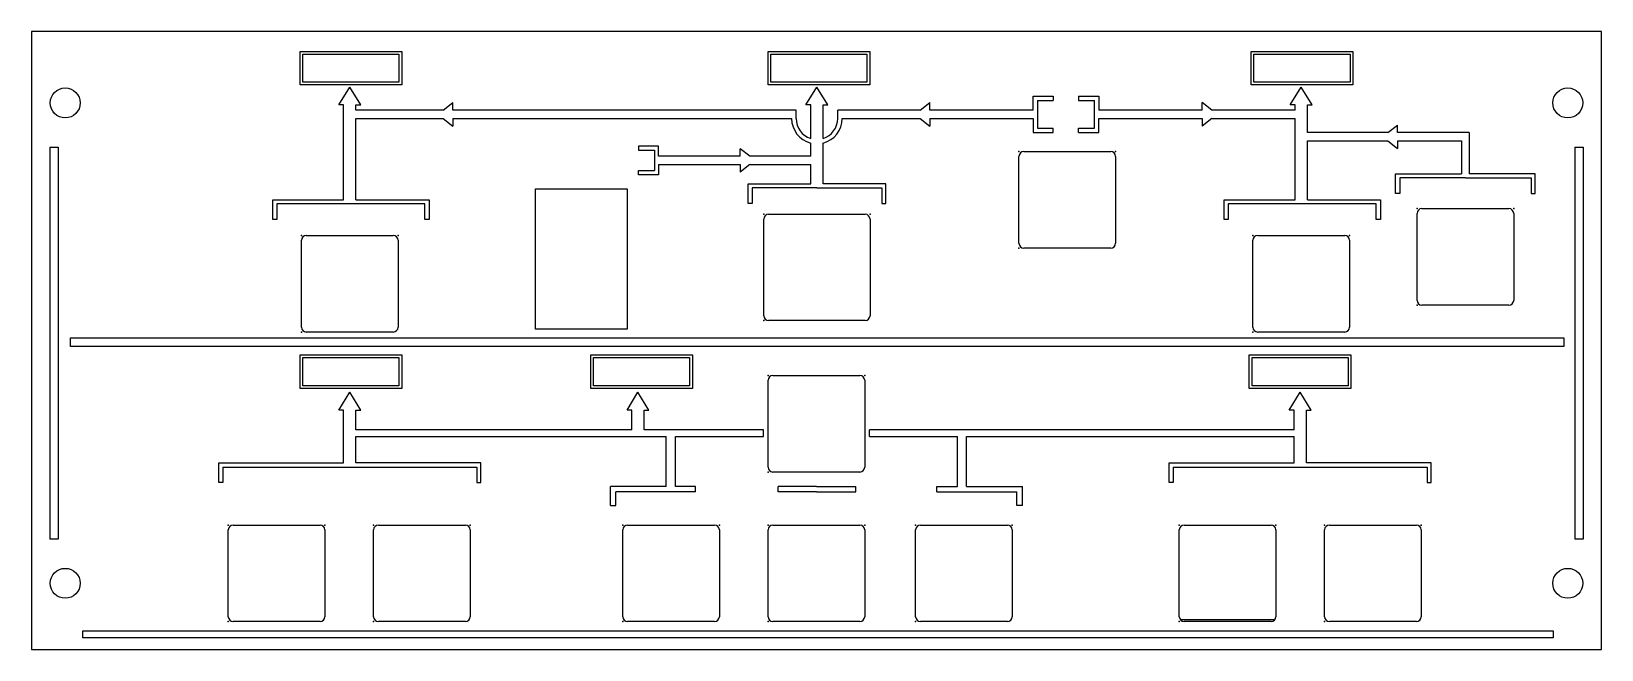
# Model space of a CAD drawing. Header units: centimetres. Extents: x 236.4 to 268.9, y 171.1 to 183.9.
import ezdxf

# ---------------------------------------------------------------- set-up
doc = ezdxf.new("R2010")
doc.units = ezdxf.units.CM
doc.header["$MEASUREMENT"] = 0
doc.layers.add('HYD_Fuel v11_0', color=7, linetype='Continuous')

msp = doc.modelspace()

# ---------------------------------------------------------------- linework, layer by layer
at = {"layer": 'HYD_Fuel v11_0'}
for p, q in [((236.403, 183.882), (236.403, 171.082)), ((268.903, 183.882), (236.403, 183.882)), ((268.903, 171.082), (268.903, 183.882)), ((241.964, 183.468), (244.067, 183.468)), ((241.964, 182.773), (241.964, 183.468)), ((242.021, 183.41), (244.01, 183.41)), ((242.021, 182.83), (242.021, 183.41)), ((244.01, 183.41), (244.01, 182.83)), ((244.067, 183.468), (244.067, 182.773)), ((251.652, 183.468), (253.756, 183.468)), ((251.652, 182.773), (251.652, 183.468)), ((251.71, 183.41), (253.698, 183.41)), ((251.71, 182.83), (251.71, 183.41)), ((253.698, 183.41), (253.698, 182.83)), ((253.756, 183.468), (253.756, 182.773)), ((261.651, 183.468), (263.754, 183.468)), ((261.651, 182.773), (261.651, 183.468)), ((261.708, 183.41), (263.697, 183.41)), ((261.708, 182.83), (261.708, 183.41)), ((263.697, 183.41), (263.697, 182.83)), ((263.754, 183.468), (263.754, 182.773)), ((244.067, 182.773), (241.964, 182.773)), ((244.01, 182.83), (242.021, 182.83)), ((242.765, 182.36), (242.992, 182.728)), ((243.219, 182.36), (242.992, 182.728)), ((253.756, 182.773), (251.652, 182.773)), ((253.698, 182.83), (251.71, 182.83)), ((252.434, 182.36), (252.661, 182.728)), ((252.888, 182.36), (252.661, 182.728)), ((263.754, 182.773), (261.651, 182.773)), ((263.697, 182.83), (261.708, 182.83)), ((262.458, 182.36), (262.685, 182.728)), ((262.912, 182.36), (262.685, 182.728)), ((242.864, 182.36), (242.765, 182.36)), ((242.864, 180.393), (242.864, 182.36)), ((243.12, 182.36), (243.219, 182.36)), ((243.12, 182.251), (243.12, 182.36)), ((244.927, 182.251), (245.125, 182.407)), ((245.125, 182.251), (245.125, 182.407)), ((252.533, 182.36), (252.434, 182.36)), ((252.533, 181.667), (252.533, 182.36)), ((252.789, 182.36), (252.888, 182.36)), ((252.789, 181.667), (252.789, 182.36)), ((254.802, 182.251), (255.001, 182.407)), ((255.001, 182.251), (255.001, 182.407)), ((257.137, 182.251), (257.137, 182.54)), ((257.137, 182.54), (257.552, 182.54)), ((257.227, 182.45), (257.227, 181.879)), ((257.227, 182.45), (257.552, 182.45)), ((257.552, 182.54), (257.552, 182.45)), ((258.079, 182.54), (258.079, 182.45)), ((258.079, 182.54), (258.498, 182.54)), ((258.079, 182.45), (258.408, 182.45)), ((258.408, 181.879), (258.408, 182.45)), ((258.498, 182.54), (258.498, 182.251)), ((260.635, 182.251), (260.635, 182.407)), ((260.833, 182.251), (260.635, 182.407)), ((262.557, 182.36), (262.458, 182.36)), ((262.557, 182.251), (262.557, 182.36)), ((262.813, 182.36), (262.912, 182.36)), ((262.813, 181.787), (262.813, 182.36)), ((244.927, 182.251), (243.12, 182.251)), ((243.12, 180.393), (243.12, 182.078)), ((243.12, 182.078), (244.927, 182.078)), ((244.927, 182.078), (245.125, 181.922)), ((252.23, 182.251), (245.125, 182.251)), ((245.125, 182.078), (245.125, 181.922)), ((245.125, 182.078), (252.139, 182.078)), ((252.23, 182.078), (252.23, 182.251)), ((254.802, 182.251), (253.092, 182.251)), ((253.092, 182.078), (253.092, 182.251)), ((253.184, 182.078), (254.802, 182.078)), ((254.802, 182.078), (255.001, 181.922)), ((257.137, 182.251), (255.001, 182.251)), ((255.001, 182.078), (255.001, 181.922)), ((255.001, 182.078), (257.137, 182.078)), ((257.137, 182.078), (257.137, 181.789)), ((260.635, 182.251), (258.498, 182.251)), ((258.498, 181.789), (258.498, 182.078)), ((258.498, 182.078), (260.635, 182.078)), ((260.635, 182.078), (260.635, 181.922)), ((260.833, 182.078), (260.635, 181.922)), ((262.557, 182.251), (260.833, 182.251)), ((260.833, 182.078), (262.557, 182.078)), ((262.557, 180.393), (262.557, 182.078)), ((257.137, 181.789), (257.552, 181.789)), ((257.227, 181.879), (257.552, 181.879)), ((257.552, 181.789), (257.552, 181.879)), ((258.079, 181.789), (258.079, 181.879)), ((258.079, 181.879), (258.408, 181.879)), ((258.079, 181.789), (258.498, 181.789)), ((264.48, 181.787), (262.813, 181.787)), ((264.48, 181.787), (264.678, 181.944)), ((264.678, 181.787), (264.678, 181.944)), ((266.162, 181.787), (264.678, 181.787)), ((266.162, 181.787), (266.162, 180.93)), ((236.782, 181.484), (236.959, 181.484)), ((236.782, 181.484), (236.782, 173.371)), ((236.959, 181.484), (236.959, 173.371)), ((249.382, 181.507), (248.966, 181.507)), ((248.966, 181.507), (248.966, 181.42)), ((248.966, 181.42), (249.302, 181.42)), ((249.302, 181.42), (249.302, 181)), ((249.382, 181.296), (249.382, 181.507)), ((251.073, 181.296), (251.073, 181.452)), ((251.272, 181.296), (251.073, 181.452)), ((252.533, 181.296), (252.533, 181.572)), ((252.789, 180.729), (252.789, 181.572)), ((256.944, 181.395), (258.744, 181.395)), ((262.813, 180.393), (262.813, 181.615)), ((262.813, 181.615), (264.48, 181.615)), ((264.48, 181.615), (264.678, 181.458)), ((264.678, 181.615), (264.678, 181.458)), ((264.678, 181.615), (266.002, 181.615)), ((266.002, 181.615), (266.002, 180.93)), ((268.347, 181.484), (268.523, 181.484)), ((268.347, 181.484), (268.347, 173.371)), ((268.523, 181.484), (268.523, 173.371)), ((251.073, 181.296), (249.382, 181.296)), ((249.382, 181.124), (251.073, 181.124)), ((249.382, 181.124), (249.382, 180.912)), ((251.073, 181.124), (251.073, 180.967)), ((251.272, 181.124), (251.073, 180.967)), ((252.533, 181.296), (251.272, 181.296)), ((251.272, 181.124), (252.533, 181.124)), ((252.533, 180.729), (252.533, 181.124)), ((256.844, 179.495), (256.844, 181.295)), ((258.844, 181.295), (258.844, 179.495)), ((248.966, 180.912), (248.966, 181)), ((248.966, 181), (249.302, 181)), ((249.382, 180.912), (248.966, 180.912)), ((251.236, 180.322), (251.236, 180.729)), ((251.236, 180.729), (252.533, 180.729)), ((254.086, 180.729), (252.789, 180.729)), ((254.086, 180.322), (254.086, 180.729)), ((264.64, 180.524), (264.64, 180.93)), ((264.64, 180.93), (266.002, 180.93)), ((266.083, 180.847), (264.724, 180.847)), ((264.724, 180.847), (264.724, 180.524)), ((266.083, 180.847), (267.442, 180.847)), ((267.526, 180.93), (266.162, 180.93)), ((267.442, 180.847), (267.442, 180.524)), ((267.526, 180.524), (267.526, 180.93)), ((241.397, 179.986), (241.397, 180.393)), ((241.397, 180.393), (242.864, 180.393)), ((243.12, 180.393), (244.635, 180.393)), ((244.635, 180.393), (244.635, 179.986)), ((246.835, 180.62), (248.735, 180.62)), ((246.835, 177.72), (246.835, 180.62)), ((248.735, 180.62), (248.735, 177.72)), ((252.661, 180.645), (251.32, 180.645)), ((251.32, 180.645), (251.32, 180.322)), ((252.661, 180.645), (254.003, 180.645)), ((254.003, 180.645), (254.003, 180.322)), ((261.09, 179.986), (261.09, 180.393)), ((261.09, 180.393), (262.557, 180.393)), ((262.813, 180.393), (264.328, 180.393)), ((264.328, 180.393), (264.328, 179.986)), ((264.724, 180.524), (264.64, 180.524)), ((267.442, 180.524), (267.526, 180.524)), ((244.546, 180.309), (241.48, 180.309)), ((241.48, 180.309), (241.48, 179.986)), ((244.546, 179.986), (244.546, 180.309)), ((251.32, 180.322), (251.236, 180.322)), ((251.661, 180.096), (253.661, 180.096)), ((254.003, 180.322), (254.086, 180.322)), ((264.239, 180.309), (261.173, 180.309)), ((261.173, 180.309), (261.173, 179.986)), ((264.239, 179.986), (264.239, 180.309)), ((265.083, 178.313), (265.083, 180.113)), ((265.183, 180.213), (266.983, 180.213)), ((267.083, 180.113), (267.083, 178.313)), ((241.48, 179.986), (241.397, 179.986)), ((244.635, 179.986), (244.546, 179.986)), ((251.561, 177.996), (251.561, 179.996)), ((253.761, 179.996), (253.761, 177.996)), ((261.173, 179.986), (261.09, 179.986)), ((264.328, 179.986), (264.239, 179.986)), ((241.992, 177.758), (241.992, 179.558)), ((242.092, 179.658), (243.892, 179.658)), ((243.992, 179.558), (243.992, 177.758)), ((261.685, 177.758), (261.685, 179.558)), ((261.785, 179.658), (263.585, 179.658)), ((263.685, 179.558), (263.685, 177.758)), ((258.744, 179.395), (256.944, 179.395)), ((266.983, 178.213), (265.183, 178.213)), ((253.661, 177.896), (251.661, 177.896)), ((237.213, 177.54), (268.123, 177.54)), ((237.213, 177.355), (237.213, 177.54)), ((243.892, 177.658), (242.092, 177.658)), ((248.735, 177.72), (246.835, 177.72)), ((263.585, 177.658), (261.785, 177.658)), ((268.123, 177.54), (268.123, 177.355)), ((268.123, 177.355), (237.213, 177.355)), ((241.964, 177.184), (244.067, 177.184)), ((241.964, 176.489), (241.964, 177.184)), ((242.021, 177.127), (244.01, 177.127)), ((242.021, 176.546), (242.021, 177.127)), ((244.01, 177.127), (244.01, 176.546)), ((244.067, 177.184), (244.067, 176.489)), ((247.981, 177.184), (250.084, 177.184)), ((247.981, 176.489), (247.981, 177.184)), ((248.039, 177.127), (250.027, 177.127)), ((248.039, 176.546), (248.039, 177.127)), ((250.027, 177.127), (250.027, 176.546)), ((250.084, 177.184), (250.084, 176.489)), ((261.61, 177.184), (263.713, 177.184)), ((261.61, 176.489), (261.61, 177.184)), ((261.667, 177.127), (263.655, 177.127)), ((261.667, 176.546), (261.667, 177.127)), ((263.655, 177.127), (263.655, 176.546)), ((263.713, 177.184), (263.713, 176.489)), ((244.067, 176.489), (241.964, 176.489)), ((244.01, 176.546), (242.021, 176.546)), ((250.084, 176.489), (247.981, 176.489)), ((250.027, 176.546), (248.039, 176.546)), ((251.65, 174.859), (251.65, 176.659)), ((251.75, 176.759), (253.55, 176.759)), ((253.65, 176.659), (253.65, 174.859)), ((263.713, 176.489), (261.61, 176.489)), ((263.655, 176.546), (261.667, 176.546)), ((242.765, 176.043), (242.992, 176.41)), ((243.219, 176.043), (242.992, 176.41)), ((248.731, 176.043), (248.958, 176.41)), ((249.185, 176.043), (248.958, 176.41)), ((262.438, 176.043), (262.665, 176.41)), ((262.892, 176.043), (262.665, 176.41)), ((242.864, 176.043), (242.765, 176.043)), ((242.864, 174.946), (242.864, 176.043)), ((243.12, 176.043), (243.219, 176.043)), ((243.12, 175.636), (243.12, 176.043)), ((248.83, 176.043), (248.731, 176.043)), ((248.83, 175.636), (248.83, 176.043)), ((249.086, 176.043), (249.185, 176.043)), ((249.086, 175.636), (249.086, 176.043)), ((262.537, 176.043), (262.438, 176.043)), ((262.537, 175.636), (262.537, 176.043)), ((262.793, 176.043), (262.892, 176.043)), ((262.793, 174.946), (262.793, 176.043)), ((248.83, 175.636), (243.12, 175.636)), ((251.554, 175.636), (249.086, 175.636)), ((251.554, 175.494), (251.554, 175.636)), ((262.537, 175.636), (253.751, 175.636)), ((253.751, 175.494), (253.751, 175.636)), ((243.12, 174.946), (243.12, 175.494)), ((243.12, 175.494), (249.54, 175.494)), ((249.54, 174.461), (249.54, 175.494)), ((249.732, 174.461), (249.732, 175.494)), ((249.732, 175.494), (251.554, 175.494)), ((253.751, 175.494), (255.568, 175.494)), ((255.568, 174.461), (255.568, 175.494)), ((255.76, 174.461), (255.76, 175.494)), ((255.76, 175.494), (262.537, 175.494)), ((262.537, 174.946), (262.537, 175.494)), ((240.281, 174.539), (240.281, 174.946)), ((240.281, 174.946), (242.864, 174.946)), ((240.364, 174.862), (240.364, 174.539)), ((240.364, 174.862), (245.62, 174.862)), ((245.704, 174.946), (243.12, 174.946)), ((245.62, 174.862), (245.62, 174.539)), ((245.704, 174.539), (245.704, 174.946)), ((259.953, 174.539), (259.953, 174.946)), ((259.953, 174.946), (262.537, 174.946)), ((260.037, 174.862), (260.037, 174.539)), ((260.037, 174.862), (265.293, 174.862)), ((265.376, 174.946), (262.793, 174.946)), ((265.293, 174.862), (265.293, 174.539)), ((265.376, 174.539), (265.376, 174.946)), ((240.364, 174.539), (240.281, 174.539)), ((245.62, 174.539), (245.704, 174.539)), ((253.55, 174.759), (251.75, 174.759)), ((260.037, 174.539), (259.953, 174.539)), ((265.293, 174.539), (265.376, 174.539)), ((248.386, 174.065), (248.386, 174.461)), ((249.54, 174.461), (248.386, 174.461)), ((248.498, 174.065), (248.498, 174.349)), ((250.145, 174.349), (248.498, 174.349)), ((250.145, 174.461), (249.732, 174.461)), ((250.145, 174.349), (250.145, 174.461)), ((252.65, 174.461), (251.857, 174.461)), ((251.857, 174.349), (251.857, 174.461)), ((252.65, 174.349), (251.857, 174.349)), ((252.65, 174.461), (253.47, 174.461)), ((252.65, 174.349), (253.47, 174.349)), ((253.47, 174.349), (253.47, 174.461)), ((255.147, 174.349), (255.147, 174.461)), ((255.147, 174.461), (255.568, 174.461)), ((255.147, 174.349), (256.802, 174.349)), ((255.76, 174.461), (256.914, 174.461)), ((256.802, 174.065), (256.802, 174.349)), ((256.914, 174.065), (256.914, 174.461)), ((248.386, 174.065), (248.498, 174.065)), ((256.914, 174.065), (256.802, 174.065)), ((240.478, 171.762), (240.478, 173.562)), ((240.578, 173.662), (242.378, 173.662)), ((242.478, 173.562), (242.478, 171.762)), ((243.486, 171.762), (243.486, 173.562)), ((243.586, 173.662), (245.386, 173.662)), ((245.486, 173.562), (245.486, 171.762)), ((248.642, 171.762), (248.642, 173.562)), ((248.742, 173.662), (250.542, 173.662)), ((250.642, 173.562), (250.642, 171.762)), ((251.65, 171.762), (251.65, 173.562)), ((251.75, 173.662), (253.55, 173.662)), ((253.65, 173.562), (253.65, 171.762)), ((254.705, 171.762), (254.705, 173.562)), ((254.805, 173.662), (256.605, 173.662)), ((256.705, 173.562), (256.705, 171.762)), ((260.162, 171.762), (260.162, 173.562)), ((260.262, 173.662), (262.062, 173.662)), ((262.162, 173.562), (262.162, 171.762)), ((263.17, 171.762), (263.17, 173.562)), ((263.27, 173.662), (265.07, 173.662)), ((265.17, 173.562), (265.17, 171.762)), ((236.959, 173.371), (236.782, 173.371)), ((268.523, 173.371), (268.347, 173.371)), ((242.378, 171.662), (240.578, 171.662)), ((245.386, 171.662), (243.586, 171.662)), ((250.542, 171.662), (248.742, 171.662)), ((253.55, 171.662), (251.75, 171.662)), ((256.605, 171.662), (254.805, 171.662)), ((262.134, 171.701), (260.19, 171.701)), ((262.062, 171.662), (260.262, 171.662)), ((265.07, 171.662), (263.27, 171.662)), ((237.465, 171.468), (267.901, 171.468)), ((237.465, 171.325), (237.465, 171.468)), ((267.901, 171.325), (237.465, 171.325)), ((267.901, 171.468), (267.901, 171.325)), ((236.403, 171.082), (268.903, 171.082))]:
    msp.add_line(p, q, dxfattribs=at)
for centre in [(237.103, 182.401), (268.203, 182.401), (237.103, 172.455), (268.203, 172.455)]:
    msp.add_circle(centre, 0.31, dxfattribs=at)
for centre, radius, start, end in [((252.661, 182.078), 0.523, 180, 255.8294), ((252.661, 182.078), 0.431, 180, 252.7289), ((252.661, 182.078), 0.431, 287.3024, 0), ((252.661, 182.078), 0.523, 284.1961, 0), ((256.944, 181.295), 0.1, 90, 180), ((258.744, 181.295), 0.1, 0, 90), ((251.661, 179.996), 0.1, 90, 180), ((253.661, 179.996), 0.1, 0, 90), ((265.183, 180.113), 0.1, 90, 180), ((266.983, 180.113), 0.1, 0, 90), ((242.092, 179.558), 0.1, 90, 180), ((243.892, 179.558), 0.1, 0, 90), ((256.944, 179.495), 0.1, 180, 270), ((258.744, 179.495), 0.1, 270, 0), ((261.785, 179.558), 0.1, 90, 180), ((263.585, 179.558), 0.1, 0, 90), ((265.183, 178.313), 0.1, 180, 270), ((266.983, 178.313), 0.1, 270, 0), ((251.661, 177.996), 0.1, 180, 270), ((253.661, 177.996), 0.1, 270, 0), ((242.092, 177.758), 0.1, 180, 270), ((243.892, 177.758), 0.1, 270, 0), ((261.785, 177.758), 0.1, 180, 270), ((263.585, 177.758), 0.1, 270, 0), ((251.75, 176.659), 0.1, 90, 180), ((253.55, 176.659), 0.1, 0, 90), ((251.75, 174.859), 0.1, 180, 270), ((253.55, 174.859), 0.1, 270, 0), ((240.578, 173.562), 0.1, 90, 180), ((242.378, 173.562), 0.1, 0, 90), ((243.586, 173.562), 0.1, 90, 180), ((245.386, 173.562), 0.1, 0, 90), ((248.742, 173.562), 0.1, 90, 180), ((250.542, 173.562), 0.1, 0, 90), ((251.75, 173.562), 0.1, 90, 180), ((253.55, 173.562), 0.1, 0, 90), ((254.805, 173.562), 0.1, 90, 180), ((256.605, 173.562), 0.1, 0, 90), ((260.262, 173.562), 0.1, 90, 180), ((262.062, 173.562), 0.1, 0, 90), ((263.27, 173.562), 0.1, 90, 180), ((265.07, 173.562), 0.1, 0, 90), ((240.578, 171.762), 0.1, 180, 270), ((242.378, 171.762), 0.1, 270, 0), ((243.586, 171.762), 0.1, 180, 270), ((245.386, 171.762), 0.1, 270, 0), ((248.742, 171.762), 0.1, 180, 270), ((250.542, 171.762), 0.1, 270, 0), ((251.75, 171.762), 0.1, 180, 270), ((253.55, 171.762), 0.1, 270, 0), ((254.805, 171.762), 0.1, 180, 270), ((256.605, 171.762), 0.1, 270, 0), ((260.262, 171.762), 0.1, 180, 270), ((262.062, 171.762), 0.1, 270, 0), ((263.27, 171.762), 0.1, 180, 270), ((265.07, 171.762), 0.1, 270, 0)]:
    msp.add_arc(centre, radius, start, end, dxfattribs=at)
for p in [(256.844, 181.395), (258.844, 181.395), (251.561, 180.096), (253.761, 180.096), (265.083, 180.213), (267.083, 180.213), (241.992, 179.658), (243.992, 179.658), (261.685, 179.658), (263.685, 179.658), (256.844, 179.395), (265.083, 178.213), (251.561, 177.896), (241.992, 177.658), (261.685, 177.658), (251.65, 176.759), (253.65, 176.759), (251.65, 174.759), (240.478, 173.662), (242.478, 173.662), (243.486, 173.662), (245.486, 173.662), (248.642, 173.662), (250.642, 173.662), (251.65, 173.662), (253.65, 173.662), (254.705, 173.662), (256.705, 173.662), (260.162, 173.662), (262.162, 173.662), (263.17, 173.662), (265.17, 173.662), (240.478, 171.662), (243.486, 171.662), (248.642, 171.662), (251.65, 171.662), (254.705, 171.662), (260.162, 171.662), (263.17, 171.662)]:
    msp.add_point(p, dxfattribs=at)

doc.saveas('drawing.dxf')
